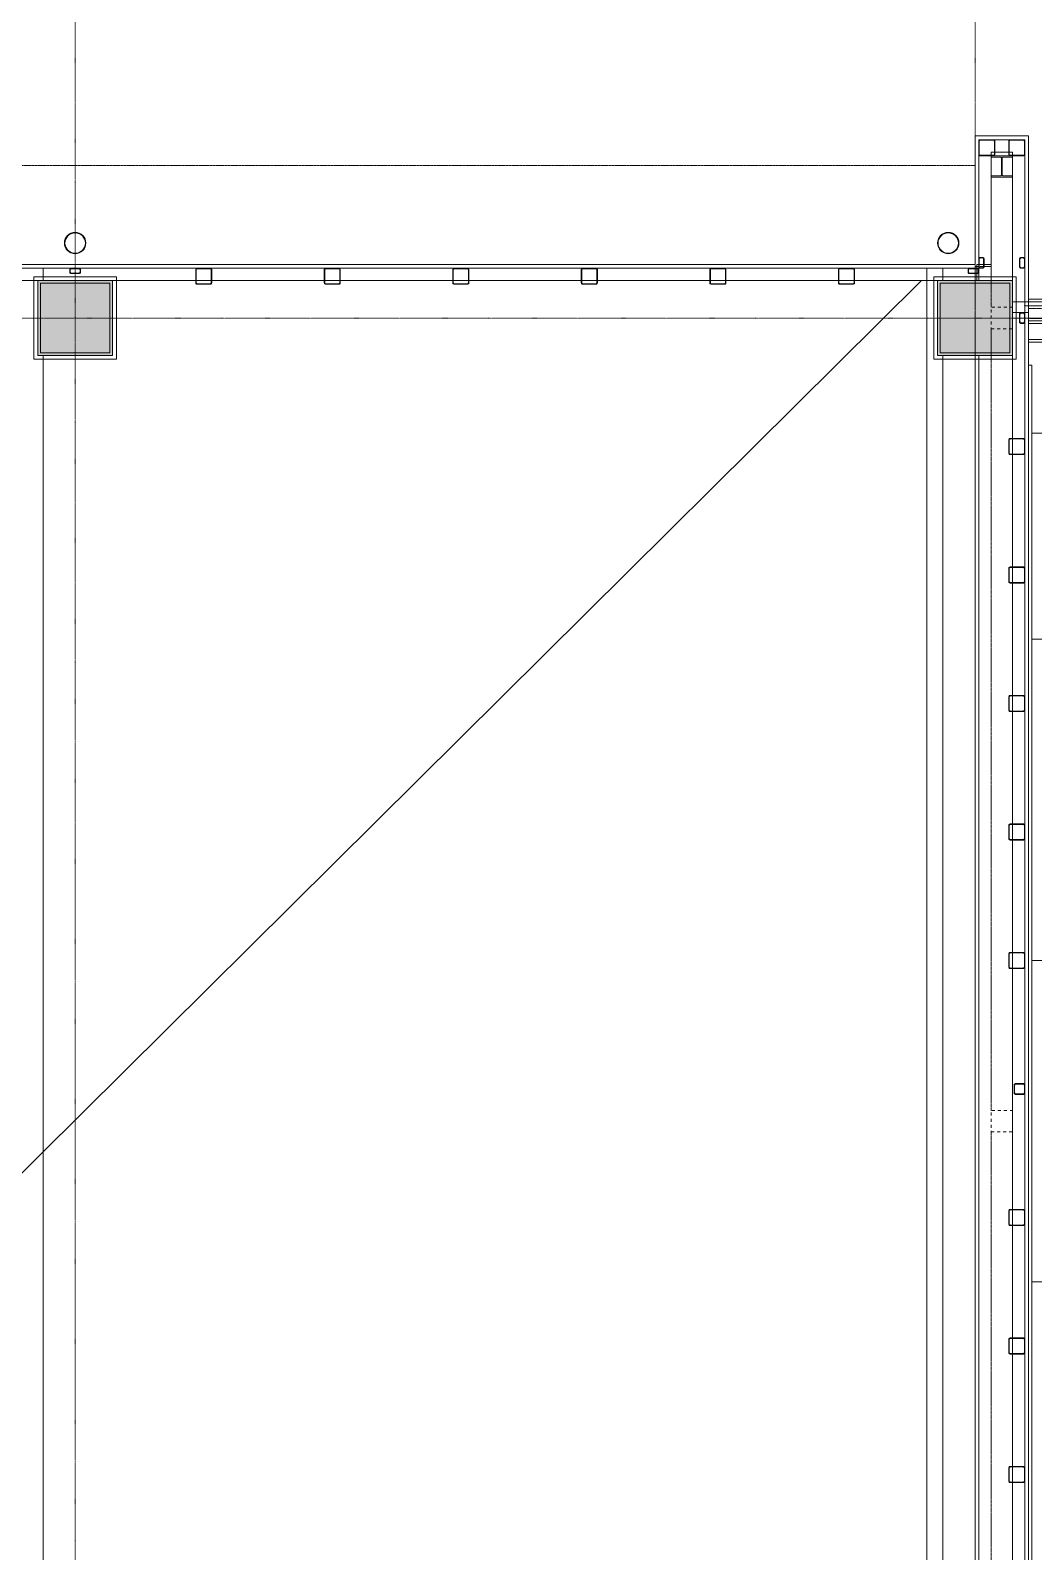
# Model space of a CAD drawing. Extents: x -32000 to 401936, y -48083 to 131250.
# Drawn here: x 234782 to 244147, y 78480 to 92686 of the extents above; entities that cross this region are included whole.
import ezdxf

# ---------------------------------------------------------------- set-up
doc = ezdxf.new("R2010")
doc.units = 0
doc.header["$LTSCALE"] = 10
for name, pattern in [('H12PL4$0$JJP_三點線', [0.9, 0.3, -0.15, 0, -0.15, 0, -0.15, 0, -0.15]), ('H12PL4$0$JJP_虛線(退縮線、投影線、地下室範圍、非屬本工程、圖面分區)', [0.45, 0.3, -0.15]), ('H12PL4$0$TAI_虛線', [5.644, 2.822, -2.822]), ('XFM7P40ICA$0$H12PL4$0$DOTK1', [0.01, 0.005, -0.005]), ('XFM7P40ICA$0$H12PL4$0$JJP_三點線', [0.9, 0.3, -0.15, 0, -0.15, 0, -0.15, 0, -0.15]), ('XFM7P40ICA$0$H12PL4$0$JJP_虛線(退縮線、投影線、地下室範圍、非屬本工程、圖面分區)', [0.45, 0.3, -0.15])]:
    doc.linetypes.add(name, pattern=pattern)
for name, color, linetype in [('H12PL4$0$A-OBJE-2D', 252, 'Continuous'), ('H12PL4$0$A-OBJE-MEP', 252, 'Continuous'), ('H12PL4$0$A-WALL-EX', 252, 'Continuous'), ('H12PL4$0$A-WALL-IN', 252, 'Continuous'), ('H12PL4$0$S-COL', 252, 'Continuous'), ('H12PL4$0$S-GRID', 252, 'Continuous'), ('H12PL4$0$S-SLAB-SHOW', 252, 'Continuous'), ('XFM7P40ICA$0$H12PL4$0$A-OBJE-MEP', 252, 'Continuous'), ('XFM7P40ICA$0$H12PL4$0$A-WALL-EX', 252, 'Continuous'), ('XFM7P40ICA$0$H12PL4$0$Hattch', 252, 'Continuous'), ('XFM7P40ICA$0$H12PL4$0$L40_19_DRAN', 252, 'Continuous'), ('XFM7P40ICA$0$H12PL4$0$L40_19_MEJI', 252, 'Continuous'), ('XFM7P40ICA$0$H12PL4$0$L40_19_SIAGE1', 252, 'Continuous'), ('XFM7P40ICA$0$H12PL4$0$L40_19_SIAGE2', 252, 'Continuous'), ('XFM7P40ICA$0$H12PL4$0$L40_19_SIAGE3', 252, 'Continuous'), ('XFM7P40ICA$0$H12PL4$0$L40_19_STEEL2', 252, 'Continuous'), ('XFM7P40ICA$0$H12PL4$0$L40_19_STEEL3', 252, 'Continuous'), ('XFM7P40ICA$0$H12PL4$0$L40_19_SUGATA2', 252, 'Continuous'), ('XFM7P40ICA$0$H12PL4$0$L40_19_SUGATA3', 252, 'Continuous'), ('XFM7P40ICA$0$H12PL4$0$L40_19_SUGATAD', 252, 'Continuous'), ('XFM7P40ICA$0$H12PL4$0$S-COL', 252, 'Continuous'), ('XFM7P40ICA$0$H12PL4$0$S-GRID', 252, 'Continuous')]:
    doc.layers.add(name, color=color, linetype=linetype)

# ---------------------------------------------------------------- blocks, each defined once
blk = doc.blocks.new('XFM7P40ICA$0$H12PL4')
at = {"layer": 'XFM7P40ICA$0$H12PL4$0$Hattch', "linetype": 'Continuous', "lineweight": 0}
for points in [[(234850, 89650), (235550, 89650), (235550, 90350), (234850, 90350)], [(243250, 89650), (243950, 89650), (243950, 90350), (243250, 90350)]]:
    blk.add_hatch(color=256, dxfattribs=at).paths.add_polyline_path(points)
at = {"layer": 'XFM7P40ICA$0$H12PL4$0$A-OBJE-MEP', "lineweight": 0, "flags": 128}
for points in [[(235295, 90700, 1), (235105, 90700, 1)], [(243445, 90700, 1), (243255, 90700, 1)]]:
    blk.add_lwpolyline(points, format="xyb", close=True, dxfattribs=at)
at = {"layer": 'XFM7P40ICA$0$H12PL4$0$A-OBJE-MEP', "lineweight": 0}
for centre in [(235200, 90700), (243350, 90700)]:
    blk.add_circle(centre, 100, dxfattribs=at)
at = {"layer": 'XFM7P40ICA$0$H12PL4$0$A-WALL-EX', "lineweight": 0}
for p, q in [((244065, 90150), (244065, 90050)), ((244100, 90115), (244100, 90150)), ((244100, 90115), (244100, 90150)), ((244100, 90050), (244100, 90150)), ((249435, 89800), (244100, 89800))]:
    blk.add_line(p, q, dxfattribs=at)
at = {"layer": 'XFM7P40ICA$0$H12PL4$0$A-WALL-EX', "linetype": 'XFM7P40ICA$0$H12PL4$0$JJP_虛線(退縮線、投影線、地下室範圍、非屬本工程、圖面分區)', "lineweight": 0}
for p, q in [((244065, 90050), (244100, 90050)), ((249255, 89995), (244100, 89995))]:
    blk.add_line(p, q, dxfattribs=at)
at = {"layer": 'XFM7P40ICA$0$H12PL4$0$A-WALL-EX', "lineweight": 0, "flags": 128}
for points in [[(243600, 91700), (243635, 91700)], [(243600, 91700), (243600, 90500)], [(244100, 91700), (243635, 91700)], [(243635, 91665), (244065, 91665)], [(243635, 90465), (243635, 91665)], [(244065, 91665), (244065, 90115)], [(244100, 91700), (244100, 91665)], [(244100, 90150), (244100, 91665)], [(243600, 90500), (151700, 90500)], [(151700, 90465), (243600, 90465)], [(243150, 90465), (243150, 30500)], [(243300, 90465), (243150, 90465)], [(243300, 90350), (243300, 90465)], [(243600, 90465), (243600, 90350)], [(243635, 90465), (243600, 90465)], [(243635, 90465), (243600, 90465)], [(243635, 90350), (243635, 90465)], [(244065, 90115), (244065, 30500)], [(244065, 90115), (244100, 90115)], [(249075, 90175), (244100, 90174.9)], [(244100, 90174.9), (244100, 89774.9)], [(249117.5, 90150), (244100, 90150)], [(244100, 30500), (244100, 90115)], [(244100, 90115), (249117.5, 90115)], [(249285, 89950), (244100, 89950)], [(244100, 89950), (244100, 89800)], [(244100, 89800), (244100, 89560)], [(243300, 30500), (243300, 89650)], [(243600, 89650), (243600, 30500)], [(243635, 30500), (243635, 89650)], [(244100, 89774.9), (249475, 89775)], [(244100, 89560), (244130, 89560)], [(244130, 89560), (244130, 30500)]]:
    blk.add_lwpolyline(points, dxfattribs=at)
at = {"layer": 'XFM7P40ICA$0$H12PL4$0$A-WALL-EX', "linetype": 'XFM7P40ICA$0$H12PL4$0$JJP_虛線(退縮線、投影線、地下室範圍、非屬本工程、圖面分區)', "lineweight": 0, "flags": 128}
for points in [[(249160, 90090), (244100, 90090)], [(244100, 90090), (244100, 89995)], [(244100, 89995), (244100, 89975)], [(244100, 89975), (244550, 89975)]]:
    blk.add_lwpolyline(points, dxfattribs=at)
at = {"layer": 'XFM7P40ICA$0$H12PL4$0$A-WALL-EX', "lineweight": 0}
blk.add_point((244065, 90115), dxfattribs=at)
blk.add_point((244065, 90115), dxfattribs=at)
at = {"layer": 'XFM7P40ICA$0$H12PL4$0$L40_19_DRAN', "lineweight": 0}
for centre in [(235200, 90700), (243350, 90700)]:
    blk.add_circle(centre, 100, dxfattribs=at)
at = {"layer": 'XFM7P40ICA$0$H12PL4$0$L40_19_MEJI', "lineweight": 0}
for p, q in [((244130, 88925), (245275, 88925)), ((244130, 87000), (244850, 87000)), ((244130, 84000), (260600, 84000)), ((244130, 81000), (260600, 81000))]:
    blk.add_line(p, q, dxfattribs=at)
at = {"layer": 'XFM7P40ICA$0$H12PL4$0$L40_19_SIAGE1', "lineweight": 0}
for p, q in [((243600, 91700), (244100, 91700)), ((243600, 91700), (243600, 90500)), ((244100, 91700), (244100, 90500)), ((244100, 91700), (244100, 90500)), ((243600, 90500), (151700, 90500)), ((244100, 30525), (244100, 90500))]:
    blk.add_line(p, q, dxfattribs=at)
at = {"layer": 'XFM7P40ICA$0$H12PL4$0$L40_19_SIAGE2', "lineweight": 0}
for p, q in [((243635, 91665), (244065, 91665)), ((243635, 91665), (243635, 90465)), ((244065, 91665), (244065, 75000)), ((234900, 90465), (243635, 90465)), ((234900, 90350), (234900, 90465)), ((234900, 89650), (234900, 75450))]:
    blk.add_line(p, q, dxfattribs=at)
at = {"layer": 'XFM7P40ICA$0$H12PL4$0$L40_19_SIAGE3', "lineweight": 0}
blk.add_line((151665, 90465), (234900, 90465), dxfattribs=at)
at = {"layer": 'XFM7P40ICA$0$H12PL4$0$L40_19_SIAGE3', "lineweight": 0, "flags": 128}
for points in [[(234815, 89615), (234815, 90385), (235585, 90385), (235585, 89615)], [(243215, 89615), (243215, 90385), (243985, 90385), (243985, 89615)]]:
    blk.add_lwpolyline(points, close=True, dxfattribs=at)
at = {"layer": 'XFM7P40ICA$0$H12PL4$0$L40_19_STEEL2', "lineweight": 0, "flags": 128}
blk.add_lwpolyline([(243950, 91515), (243750, 91515), (243750, 91503), (243838, 91503, -0.4142136), (243846, 91495), (243846, 91335, -0.4142136), (243838, 91327), (243750, 91327), (243750, 91315), (243950, 91315), (243950, 91327), (243862, 91327, -0.4142136), (243854, 91335), (243854, 91495, -0.4142136), (243862, 91503), (243950, 91503)], format="xyb", close=True, dxfattribs=at)
for points in [[(234850, 89650), (234850, 90350), (235550, 90350), (235550, 89650)], [(243250, 89650), (243250, 90350), (243950, 90350), (243950, 89650)], [(234875, 89675), (234875, 90325), (235525, 90325), (235525, 89675)], [(243275, 89675), (243275, 90325), (243925, 90325), (243925, 89675)]]:
    blk.add_lwpolyline(points, close=True, dxfattribs=at)
at = {"layer": 'XFM7P40ICA$0$H12PL4$0$L40_19_STEEL3', "lineweight": 0, "flags": 128}
for points in [[(243635, 91528.5), (243635, 91651.5, -0.4142136), (243648.5, 91665), (243771.5, 91665, -0.4142136), (243785, 91651.5), (243785, 91528.5, -0.4142136), (243771.5, 91515), (243648.5, 91515, -0.4142136)], [(243639.5, 91528.5), (243639.5, 91651.5, -0.4142136), (243648.5, 91660.5), (243771.5, 91660.5, -0.4142136), (243780.5, 91651.5), (243780.5, 91528.5, -0.4142136), (243771.5, 91519.5), (243648.5, 91519.5, -0.4142136)], [(243915, 91528.5), (243915, 91651.5, -0.4142136), (243928.5, 91665), (244051.5, 91665, -0.4142136), (244065, 91651.5), (244065, 91528.5, -0.4142136), (244051.5, 91515), (243928.5, 91515, -0.4142136)], [(243919.5, 91528.5), (243919.5, 91651.5, -0.4142136), (243928.5, 91660.5), (244051.5, 91660.5, -0.4142136), (244060.5, 91651.5), (244060.5, 91528.5, -0.4142136), (244051.5, 91519.5), (243928.5, 91519.5, -0.4142136)], [(243671.5, 90465), (243648.5, 90465, -0.4142136), (243635, 90478.5), (243635, 90551.5, -0.4142136), (243648.5, 90565), (243671.5, 90565, -0.4142136), (243685, 90551.5), (243685, 90478.5, -0.4142136)], [(243671.5, 90469.5), (243648.5, 90469.5, -0.4142136), (243639.5, 90478.5), (243639.5, 90551.5, -0.4142136), (243648.5, 90560.5), (243671.5, 90560.5, -0.4142136), (243680.5, 90551.5), (243680.5, 90478.5, -0.4142136)], [(244051.5, 90465), (244028.5, 90465, -0.4142136), (244015, 90478.5), (244015, 90551.5, -0.4142136), (244028.5, 90565), (244051.5, 90565, -0.4142136), (244065, 90551.5), (244065, 90478.5, -0.4142136)], [(244051.5, 90469.5), (244028.5, 90469.5, -0.4142136), (244019.5, 90478.5), (244019.5, 90551.5, -0.4142136), (244028.5, 90560.5), (244051.5, 90560.5, -0.4142136), (244060.5, 90551.5), (244060.5, 90478.5, -0.4142136)], [(235236.5, 90415), (235163.5, 90415, -0.4142136), (235150, 90428.5), (235150, 90451.5, -0.4142136), (235163.5, 90465), (235236.5, 90465, -0.4142136), (235250, 90451.5), (235250, 90428.5, -0.4142136)], [(235236.5, 90419.5), (235163.5, 90419.5, -0.4142136), (235154.5, 90428.5), (235154.5, 90451.5, -0.4142136), (235163.5, 90460.5), (235236.5, 90460.5, -0.4142136), (235245.5, 90451.5), (235245.5, 90428.5, -0.4142136)], [(236461.5, 90315), (236338.5, 90315, -0.4142136), (236325, 90328.5), (236325, 90451.5, -0.4142136), (236338.5, 90465), (236461.5, 90465, -0.4142136), (236475, 90451.5), (236475, 90328.5, -0.4142136)], [(236461.5, 90319.5), (236338.5, 90319.5, -0.4142136), (236329.5, 90328.5), (236329.5, 90451.5, -0.4142136), (236338.5, 90460.5), (236461.5, 90460.5, -0.4142136), (236470.5, 90451.5), (236470.5, 90328.5, -0.4142136)], [(237661.5, 90315), (237538.5, 90315, -0.4142136), (237525, 90328.5), (237525, 90451.5, -0.4142136), (237538.5, 90465), (237661.5, 90465, -0.4142136), (237675, 90451.5), (237675, 90328.5, -0.4142136)], [(237661.5, 90319.5), (237538.5, 90319.5, -0.4142136), (237529.5, 90328.5), (237529.5, 90451.5, -0.4142136), (237538.5, 90460.5), (237661.5, 90460.5, -0.4142136), (237670.5, 90451.5), (237670.5, 90328.5, -0.4142136)], [(238861.5, 90315), (238738.5, 90315, -0.4142136), (238725, 90328.5), (238725, 90451.5, -0.4142136), (238738.5, 90465), (238861.5, 90465, -0.4142136), (238875, 90451.5), (238875, 90328.5, -0.4142136)], [(238861.5, 90319.5), (238738.5, 90319.5, -0.4142136), (238729.5, 90328.5), (238729.5, 90451.5, -0.4142136), (238738.5, 90460.5), (238861.5, 90460.5, -0.4142136), (238870.5, 90451.5), (238870.5, 90328.5, -0.4142136)], [(240061.5, 90315), (239938.5, 90315, -0.4142136), (239925, 90328.5), (239925, 90451.5, -0.4142136), (239938.5, 90465), (240061.5, 90465, -0.4142136), (240075, 90451.5), (240075, 90328.5, -0.4142136)], [(240061.5, 90319.5), (239938.5, 90319.5, -0.4142136), (239929.5, 90328.5), (239929.5, 90451.5, -0.4142136), (239938.5, 90460.5), (240061.5, 90460.5, -0.4142136), (240070.5, 90451.5), (240070.5, 90328.5, -0.4142136)], [(241261.5, 90315), (241138.5, 90315, -0.4142136), (241125, 90328.5), (241125, 90451.5, -0.4142136), (241138.5, 90465), (241261.5, 90465, -0.4142136), (241275, 90451.5), (241275, 90328.5, -0.4142136)], [(241261.5, 90319.5), (241138.5, 90319.5, -0.4142136), (241129.5, 90328.5), (241129.5, 90451.5, -0.4142136), (241138.5, 90460.5), (241261.5, 90460.5, -0.4142136), (241270.5, 90451.5), (241270.5, 90328.5, -0.4142136)], [(242461.5, 90315), (242338.5, 90315, -0.4142136), (242325, 90328.5), (242325, 90451.5, -0.4142136), (242338.5, 90465), (242461.5, 90465, -0.4142136), (242475, 90451.5), (242475, 90328.5, -0.4142136)], [(242461.5, 90319.5), (242338.5, 90319.5, -0.4142136), (242329.5, 90328.5), (242329.5, 90451.5, -0.4142136), (242338.5, 90460.5), (242461.5, 90460.5, -0.4142136), (242470.5, 90451.5), (242470.5, 90328.5, -0.4142136)], [(243548.5, 90465), (243621.5, 90465, -0.4142136), (243635, 90451.5), (243635, 90428.5, -0.4142136), (243621.5, 90415), (243548.5, 90415, -0.4142136), (243535, 90428.5), (243535, 90451.5, -0.4142136)], [(243548.5, 90460.5), (243621.5, 90460.5, -0.4142136), (243630.5, 90451.5), (243630.5, 90428.5, -0.4142136), (243621.5, 90419.5), (243548.5, 90419.5, -0.4142136), (243539.5, 90428.5), (243539.5, 90451.5, -0.4142136)], [(244015, 89963.5), (244015, 90036.5, -0.4142136), (244028.5, 90050), (244051.5, 90050, -0.4142136), (244065, 90036.5), (244065, 89963.5, -0.4142136), (244051.5, 89950), (244028.5, 89950, -0.4142136)], [(244019.5, 89963.5), (244019.5, 90036.5, -0.4142136), (244028.5, 90045.5), (244051.5, 90045.5, -0.4142136), (244060.5, 90036.5), (244060.5, 89963.5, -0.4142136), (244051.5, 89954.5), (244028.5, 89954.5, -0.4142136)], [(243915, 88738.5), (243915, 88861.5, -0.4142136), (243928.5, 88875), (244051.5, 88875, -0.4142136), (244065, 88861.5), (244065, 88738.5, -0.4142136), (244051.5, 88725), (243928.5, 88725, -0.4142136)], [(243919.5, 88738.5), (243919.5, 88861.5, -0.4142136), (243928.5, 88870.5), (244051.5, 88870.5, -0.4142136), (244060.5, 88861.5), (244060.5, 88738.5, -0.4142136), (244051.5, 88729.5), (243928.5, 88729.5, -0.4142136)], [(243915, 87538.5), (243915, 87661.5, -0.4142136), (243928.5, 87675), (244051.5, 87675, -0.4142136), (244065, 87661.5), (244065, 87538.5, -0.4142136), (244051.5, 87525), (243928.5, 87525, -0.4142136)], [(243919.5, 87538.5), (243919.5, 87661.5, -0.4142136), (243928.5, 87670.5), (244051.5, 87670.5, -0.4142136), (244060.5, 87661.5), (244060.5, 87538.5, -0.4142136), (244051.5, 87529.5), (243928.5, 87529.5, -0.4142136)], [(243915, 86338.5), (243915, 86461.5, -0.4142136), (243928.5, 86475), (244051.5, 86475, -0.4142136), (244065, 86461.5), (244065, 86338.5, -0.4142136), (244051.5, 86325), (243928.5, 86325, -0.4142136)], [(243919.5, 86338.5), (243919.5, 86461.5, -0.4142136), (243928.5, 86470.5), (244051.5, 86470.5, -0.4142136), (244060.5, 86461.5), (244060.5, 86338.5, -0.4142136), (244051.5, 86329.5), (243928.5, 86329.5, -0.4142136)], [(243915, 85138.5), (243915, 85261.5, -0.4142136), (243928.5, 85275), (244051.5, 85275, -0.4142136), (244065, 85261.5), (244065, 85138.5, -0.4142136), (244051.5, 85125), (243928.5, 85125, -0.4142136)], [(243919.5, 85138.5), (243919.5, 85261.5, -0.4142136), (243928.5, 85270.5), (244051.5, 85270.5, -0.4142136), (244060.5, 85261.5), (244060.5, 85138.5, -0.4142136), (244051.5, 85129.5), (243928.5, 85129.5, -0.4142136)], [(243915, 83938.5), (243915, 84061.5, -0.4142136), (243928.5, 84075), (244051.5, 84075, -0.4142136), (244065, 84061.5), (244065, 83938.5, -0.4142136), (244051.5, 83925), (243928.5, 83925, -0.4142136)], [(243919.5, 83938.5), (243919.5, 84061.5, -0.4142136), (243928.5, 84070.5), (244051.5, 84070.5, -0.4142136), (244060.5, 84061.5), (244060.5, 83938.5, -0.4142136), (244051.5, 83929.5), (243928.5, 83929.5, -0.4142136)], [(243965, 82763.5), (243965, 82836.5, -0.4142136), (243978.5, 82850), (244051.5, 82850, -0.4142136), (244065, 82836.5), (244065, 82763.5, -0.4142136), (244051.5, 82750), (243978.5, 82750, -0.4142136)], [(243969.5, 82763.5), (243969.5, 82836.5, -0.4142136), (243978.5, 82845.5), (244051.5, 82845.5, -0.4142136), (244060.5, 82836.5), (244060.5, 82763.5, -0.4142136), (244051.5, 82754.5), (243978.5, 82754.5, -0.4142136)], [(243915, 81538.5), (243915, 81661.5, -0.4142136), (243928.5, 81675), (244051.5, 81675, -0.4142136), (244065, 81661.5), (244065, 81538.5, -0.4142136), (244051.5, 81525), (243928.5, 81525, -0.4142136)], [(243919.5, 81538.5), (243919.5, 81661.5, -0.4142136), (243928.5, 81670.5), (244051.5, 81670.5, -0.4142136), (244060.5, 81661.5), (244060.5, 81538.5, -0.4142136), (244051.5, 81529.5), (243928.5, 81529.5, -0.4142136)], [(243915, 80338.5), (243915, 80461.5, -0.4142136), (243928.5, 80475), (244051.5, 80475, -0.4142136), (244065, 80461.5), (244065, 80338.5, -0.4142136), (244051.5, 80325), (243928.5, 80325, -0.4142136)], [(243919.5, 80338.5), (243919.5, 80461.5, -0.4142136), (243928.5, 80470.5), (244051.5, 80470.5, -0.4142136), (244060.5, 80461.5), (244060.5, 80338.5, -0.4142136), (244051.5, 80329.5), (243928.5, 80329.5, -0.4142136)], [(243915, 79138.5), (243915, 79261.5, -0.4142136), (243928.5, 79275), (244051.5, 79275, -0.4142136), (244065, 79261.5), (244065, 79138.5, -0.4142136), (244051.5, 79125), (243928.5, 79125, -0.4142136)], [(243919.5, 79138.5), (243919.5, 79261.5, -0.4142136), (243928.5, 79270.5), (244051.5, 79270.5, -0.4142136), (244060.5, 79261.5), (244060.5, 79138.5, -0.4142136), (244051.5, 79129.5), (243928.5, 79129.5, -0.4142136)]]:
    blk.add_lwpolyline(points, format="xyb", close=True, dxfattribs=at)
at = {"layer": 'XFM7P40ICA$0$H12PL4$0$L40_19_SUGATA2', "lineweight": 0}
blk.add_line((249075, 90175), (244100, 90175), dxfattribs=at)
at = {"layer": 'XFM7P40ICA$0$H12PL4$0$L40_19_SUGATA3', "lineweight": 0, "flags": 128}
blk.add_lwpolyline([(243950, 90350), (243950, 91515), (243750, 91515), (243750, 90350)], dxfattribs=at)
at = {"layer": 'XFM7P40ICA$0$H12PL4$0$L40_19_SUGATAD', "linetype": 'XFM7P40ICA$0$H12PL4$0$DOTK1', "lineweight": 0}
blk.add_line((151700, 91425), (243600, 91425), dxfattribs=at)
at = {"layer": 'XFM7P40ICA$0$H12PL4$0$S-COL', "lineweight": 0, "flags": 128}
for points in [[(234850, 89650), (235550, 89650), (235550, 90350), (234850, 90350)], [(243250, 89650), (243950, 89650), (243950, 90350), (243250, 90350)]]:
    blk.add_lwpolyline(points, close=True, dxfattribs=at)
at = {"layer": 'XFM7P40ICA$0$H12PL4$0$S-GRID', "linetype": 'XFM7P40ICA$0$H12PL4$0$JJP_三點線', "lineweight": 0}
for p, q in [((235200, 128250), (235200, -28000)), ((243600, 128250), (243600, -28000)), ((-29000, 90000), (289600, 90000))]:
    blk.add_line(p, q, dxfattribs=at)
blk = doc.blocks.new('XFM7P40ICA')
blk.add_blockref('XFM7P40ICA$0$H12PL4', (0, 0))
blk = doc.blocks.new('H12PL4')
at = {"layer": 'H12PL4$0$A-OBJE-2D', "lineweight": 0}
blk.add_line((151700, -350), (243100, 90350), dxfattribs=at)
at = {"layer": 'H12PL4$0$A-OBJE-MEP', "lineweight": 0, "flags": 128}
for points in [[(235295, 90700, 1), (235105, 90700, 1)], [(243445, 90700, 1), (243255, 90700, 1)]]:
    blk.add_lwpolyline(points, format="xyb", close=True, dxfattribs=at)
at = {"layer": 'H12PL4$0$A-OBJE-MEP', "lineweight": 0}
for centre in [(235200, 90700), (243350, 90700)]:
    blk.add_circle(centre, 100, dxfattribs=at)
at = {"layer": 'H12PL4$0$A-WALL-EX', "lineweight": 0}
for p, q in [((243750, 91665), (243635, 91665)), ((243750, 91665), (243635, 91665)), ((243635, 90500), (243635, 91665)), ((243750, 91665), (244065, 91665)), ((244065, 91550), (244065, 91665)), ((244065, 91550), (244065, 91665)), ((244065, 91550), (244065, 90115)), ((151700, 90465), (243600, 90465)), ((243600, 90465), (243617.5, 90465)), ((243950, 90150), (243950, 90050)), ((244065, 90150), (244065, 90050)), ((244065, 90115), (244065, 90000)), ((244100, 90150), (244100, 90115)), ((244100, 90150), (244100, 90115)), ((244100, 90050), (244100, 90150)), ((244100, 90115), (244100, 90000)), ((244100, 90115), (244100, 90000)), ((249435, 89800), (244100, 89800))]:
    blk.add_line(p, q, dxfattribs=at)
at = {"layer": 'H12PL4$0$A-WALL-EX', "linetype": 'H12PL4$0$JJP_虛線(退縮線、投影線、地下室範圍、非屬本工程、圖面分區)', "lineweight": 0}
for p, q in [((243950, 90050), (244065, 90050)), ((244065, 90050), (244100, 90050))]:
    blk.add_line(p, q, dxfattribs=at)
at = {"layer": 'H12PL4$0$A-WALL-EX', "lineweight": 0, "flags": 128}
for points in [[(243600, 91700), (243635, 91700)], [(243600, 91700), (243600, 90500)], [(244100, 91700), (243635, 91700)], [(244100, 30500), (244100, 91700)], [(244100, 30500), (244100, 91700)], [(244100, 30500), (244100, 91700)], [(244100, 30500), (244100, 91700)], [(244100, 90150), (244100, 91700)], [(244100, 90150), (244100, 91700)], [(244100, 91700), (244100, 91665)], [(244100, 90150), (244100, 91665)], [(243750, 91550), (243950, 91550)], [(243750, 90500), (243750, 91550)], [(243950, 91550), (243950, 90000)], [(151700, 90500), (243600, 90500)], [(151700, 90500), (243600, 90500)], [(243600, 90500), (151700, 90500)], [(243617.5, 90500), (243617.5, 90465)], [(243617.5, 90500), (243635, 90500)], [(243635, 90500), (243750, 90500)], [(151550, 90350), (243617.5, 90350)], [(243617.5, 90465), (243617.5, 90350)], [(243750, 90350), (243635, 90350)], [(243750, 90350), (243635, 90350)], [(244100, 90150), (243950, 90150)], [(249075, 90175), (244100, 90174.93)], [(244100, 90174.93), (244100.01, 89774.93)], [(244100, 90150), (249100, 90150)], [(244100, 30500), (244100, 90150)], [(249100, 90150), (244100, 90150)], [(243950, 90000), (244065, 90000)], [(244065, 90000), (244100, 90000)], [(244100, 90000), (249150, 90000)], [(249285, 89950), (244100, 89950)], [(244100, 89950), (244100, 89800)], [(244100, 89800), (244100, 89560)], [(243950, 89650), (243950, 75350)], [(244100.01, 89774.93), (249475, 89775.01)], [(244100, 89560), (244130, 89560)]]:
    blk.add_lwpolyline(points, dxfattribs=at)
at = {"layer": 'H12PL4$0$A-WALL-EX', "linetype": 'H12PL4$0$JJP_虛線(退縮線、投影線、地下室範圍、非屬本工程、圖面分區)', "lineweight": 0, "flags": 128}
for points in [[(243750, 90482.5), (243600, 90482.5)], [(243600, 90482.5), (243600, 78075)], [(243750, 90100), (243750, 90482.5)], [(243750, 82600), (243750, 89900)], [(243750, 75350), (243750, 82400)]]:
    blk.add_lwpolyline(points, dxfattribs=at)
at = {"layer": 'H12PL4$0$A-WALL-IN', "lineweight": 0, "flags": 128}
for points in [[(243150, 90465), (243150, 30500)], [(243300, 90465), (243150, 90465)], [(243300, 90350), (243300, 90465)], [(243300, 75350), (243300, 89650)]]:
    blk.add_lwpolyline(points, dxfattribs=at)
at = {"layer": 'H12PL4$0$S-COL', "lineweight": 0, "flags": 128}
for points in [[(234850, 90350), (234850, 89650), (235550, 89650), (235550, 90350)], [(243250, 90350), (243250, 89650), (243950, 89650), (243950, 90000)], [(243950, 90350), (243617.5, 90350)]]:
    blk.add_lwpolyline(points, dxfattribs=at)
at = {"layer": 'H12PL4$0$S-COL', "linetype": 'H12PL4$0$TAI_虛線', "lineweight": 0, "flags": 128}
for points in [[(243750, 89900), (243950, 89900), (243950, 90100), (243750, 90100)], [(243750, 82400), (243950, 82400), (243950, 82600), (243750, 82600)]]:
    blk.add_lwpolyline(points, close=True, dxfattribs=at)
at = {"layer": 'H12PL4$0$S-GRID', "linetype": 'H12PL4$0$JJP_三點線', "lineweight": 0}
for p, q in [((235200, 128250), (235200, -28000)), ((243600, 128250), (243600, -28000)), ((-29000, 90000), (289600, 90000))]:
    blk.add_line(p, q, dxfattribs=at)
at = {"layer": 'H12PL4$0$S-SLAB-SHOW', "lineweight": 0, "flags": 128}
blk.add_lwpolyline([(244130, 89560), (244130, 30500)], dxfattribs=at)

msp = doc.modelspace()

# ---------------------------------------------------------------- block references
msp.add_blockref('XFM7P40ICA', (0, 0))

# ---------------------------------------------------------------- next in the draw order: block references
msp.add_blockref('H12PL4', (0, 0))

doc.saveas('drawing.dxf')
